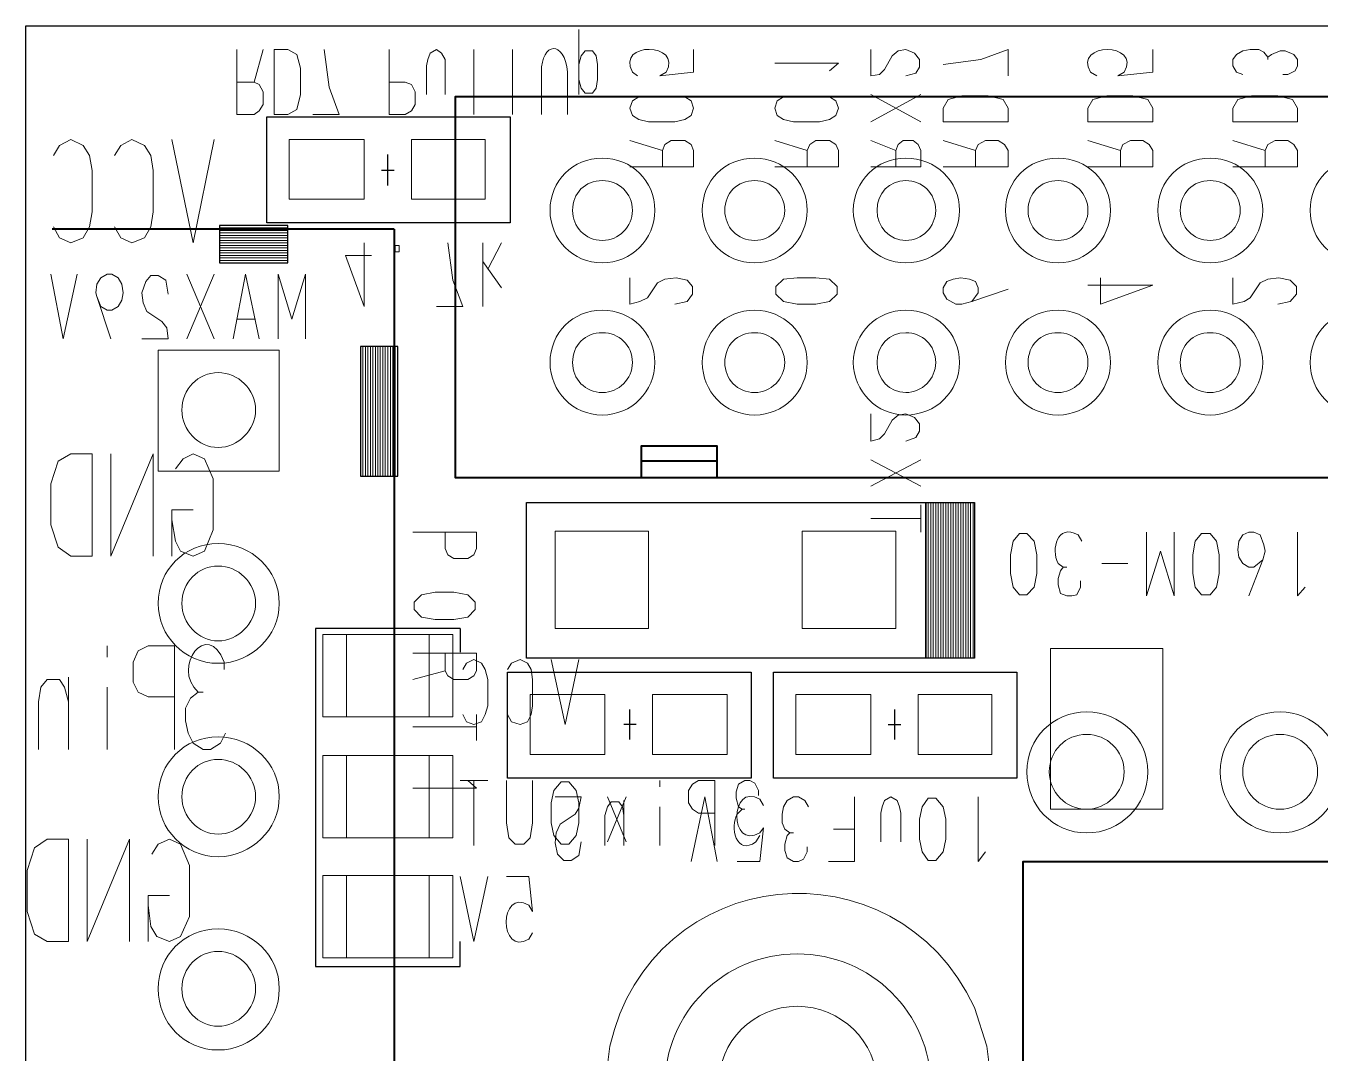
# Model space of a CAD drawing. Header units: inches. Extents: x 0 to 59.1, y 0 to 36.
# Drawn here: x 0 to 21.95, y 18.57 to 36 of the extents above; entities that cross this region are included whole.
import ezdxf

# ---------------------------------------------------------------- set-up
doc = ezdxf.new("R2010")
doc.units = ezdxf.units.IN
doc.header["$MEASUREMENT"] = 0
doc.layers.add('_U+30EC_U+30A4_U+30E4_U+30FC 1', color=7, linetype='Continuous')

msp = doc.modelspace()

# ---------------------------------------------------------------- linework, layer by layer
at = {"layer": '_U+30EC_U+30A4_U+30E4_U+30FC 1', "color": 253, "lineweight": 25, "true_color": 0xa0a0a0}
msp.add_lwpolyline([(0, 0), (0, 36.004), (58.928, 36.004), (58.928, 0), (0, 0)], dxfattribs=at)
at = {"layer": '_U+30EC_U+30A4_U+30E4_U+30FC 1', "color": 6, "lineweight": 20, "true_color": 0xff00ff}
for points in [[(9.377, 34.84), (9.377, 35.941)], [(3.577, 35.602), (3.577, 34.502), (3.873, 34.502), (3.958, 34.565), (4.022, 34.671), (4.022, 34.883), (3.958, 35.01), (3.873, 35.052), (3.577, 35.052)], [(3.873, 35.052), (4.022, 35.602)], [(4.212, 35.602), (4.212, 34.502), (4.445, 34.502), (4.593, 34.586), (4.657, 34.84), (4.657, 35.285), (4.593, 35.518), (4.445, 35.602), (4.212, 35.602)], [(4.868, 34.502), (5.313, 34.502), (5.143, 34.967), (5.059, 35.602)], [(6.159, 35.602), (6.159, 34.502), (6.435, 34.502), (6.54, 34.565), (6.604, 34.671), (6.604, 34.883), (6.54, 35.01), (6.435, 35.052), (6.159, 35.052)], [(6.794, 34.84), (6.794, 35.327), (6.816, 35.433), (6.858, 35.539), (6.964, 35.602), (7.048, 35.539), (7.112, 35.433), (7.112, 34.84)], [(7.599, 34.502), (7.599, 35.602)], [(8.255, 34.502), (8.255, 35.602)], [(9.377, 35.094), (9.419, 34.946), (9.483, 34.862), (9.61, 34.862), (9.673, 34.946), (9.694, 35.094), (9.694, 35.348), (9.673, 35.497), (9.61, 35.581), (9.483, 35.581), (9.419, 35.497), (9.377, 35.348)], [(14.922, 35.158), (15.092, 35.2), (15.155, 35.306), (15.155, 35.433), (15.071, 35.539), (14.922, 35.602), (14.796, 35.581), (14.69, 35.497), (14.563, 35.264), (14.478, 35.179), (14.33, 35.158), (14.33, 35.602)], [(16.658, 35.158), (16.658, 35.602), (16.193, 35.433), (15.557, 35.348)], [(21.061, 35.475), (20.997, 35.56), (20.913, 35.602), (20.765, 35.602), (20.637, 35.581), (20.532, 35.518), (20.468, 35.433), (20.468, 35.327), (20.532, 35.221), (20.637, 35.179)], [(21.315, 35.179), (21.4, 35.179), (21.527, 35.243), (21.569, 35.327), (21.569, 35.433), (21.505, 35.518), (21.357, 35.581), (21.272, 35.581), (21.124, 35.518), (21.061, 35.475), (21.061, 35.433)], [(13.631, 35.243), (13.78, 35.37), (12.7, 35.37)], [(10.393, 34.798), (10.287, 34.735), (10.245, 34.608), (10.287, 34.481), (10.393, 34.417), (10.562, 34.375), (11.007, 34.375), (11.176, 34.417), (11.282, 34.481), (11.324, 34.608), (11.282, 34.735), (11.176, 34.798)], [(12.848, 34.798), (12.742, 34.735), (12.7, 34.608), (12.742, 34.481), (12.848, 34.417), (13.018, 34.375), (13.462, 34.375), (13.631, 34.417), (13.737, 34.481), (13.78, 34.608), (13.737, 34.735), (13.631, 34.798)], [(14.33, 34.375), (15.177, 34.84)], [(15.177, 34.375), (14.33, 34.84)], [(15.557, 34.375), (16.658, 34.375), (16.658, 34.608), (16.574, 34.756), (16.32, 34.819), (15.875, 34.819), (15.642, 34.756), (15.557, 34.608), (15.557, 34.375)], [(18.013, 34.375), (19.114, 34.375), (19.114, 34.608), (19.029, 34.756), (18.775, 34.819), (18.33, 34.819), (18.098, 34.756), (18.013, 34.608), (18.013, 34.375)], [(20.468, 34.375), (21.569, 34.375), (21.569, 34.608), (21.484, 34.756), (21.23, 34.819), (20.786, 34.819), (20.553, 34.756), (20.468, 34.608), (20.468, 34.375)], [(0.466, 32.597), (0.572, 32.406), (0.762, 32.321), (0.974, 32.406), (1.08, 32.597), (1.122, 32.851), (1.122, 33.549), (1.08, 33.803), (0.974, 33.973), (0.762, 34.078), (0.572, 33.973), (0.466, 33.803)], [(1.503, 32.597), (1.609, 32.406), (1.799, 32.321), (2.011, 32.406), (2.117, 32.597), (2.159, 32.851), (2.159, 33.549), (2.117, 33.803), (2.011, 33.973), (1.799, 34.078), (1.609, 33.973), (1.503, 33.803)], [(3.196, 34.078), (2.836, 32.321), (2.477, 34.078)], [(10.245, 33.613), (11.324, 33.613), (11.324, 33.888), (11.282, 33.994), (11.176, 34.057), (10.943, 34.057), (10.837, 33.994), (10.795, 33.888), (10.795, 33.613)], [(10.795, 33.888), (10.245, 34.057)], [(12.7, 33.613), (13.78, 33.613), (13.78, 33.888), (13.737, 33.994), (13.631, 34.057), (13.399, 34.057), (13.293, 33.994), (13.25, 33.888), (13.25, 33.613)], [(13.25, 33.888), (12.7, 34.057)], [(14.33, 33.613), (15.177, 33.613), (15.177, 33.888), (15.134, 33.994), (15.05, 34.057), (14.88, 34.057), (14.796, 33.994), (14.753, 33.888), (14.753, 33.613)], [(14.753, 33.888), (14.33, 34.057)], [(16.108, 33.888), (15.557, 34.057)], [(15.557, 33.613), (16.658, 33.613), (16.658, 33.888), (16.595, 33.994), (16.489, 34.057), (16.277, 34.057), (16.15, 33.994), (16.108, 33.888), (16.108, 33.613)], [(18.013, 33.613), (19.114, 33.613), (19.114, 33.888), (19.05, 33.994), (18.944, 34.057), (18.732, 34.057), (18.605, 33.994), (18.563, 33.888), (18.563, 33.613)], [(18.563, 33.888), (18.013, 34.057)], [(20.468, 33.613), (21.569, 33.613), (21.569, 33.888), (21.505, 33.994), (21.4, 34.057), (21.188, 34.057), (21.061, 33.994), (21.019, 33.888), (21.019, 33.613)], [(21.019, 33.888), (20.468, 34.057)], [(5.736, 32.321), (5.736, 31.242), (5.419, 32.11), (5.863, 32.11)], [(6.265, 32.279), (6.265, 32.173), (6.329, 32.173), (6.329, 32.279), (6.265, 32.279)], [(6.964, 31.242), (7.408, 31.242), (7.239, 31.687), (7.154, 32.321)], [(7.747, 31.242), (7.747, 32.321)], [(7.832, 31.877), (8.065, 32.321)], [(8.065, 31.56), (7.747, 32.004)], [(0.868, 31.792), (0.635, 30.692), (0.423, 31.792)], [(1.439, 30.692), (1.206, 31.411), (1.185, 31.475), (1.206, 31.623), (1.27, 31.729), (1.376, 31.792), (1.46, 31.792), (1.566, 31.729), (1.63, 31.623), (1.651, 31.475), (1.63, 31.348), (1.566, 31.242), (1.46, 31.179), (1.376, 31.179), (1.27, 31.242), (1.206, 31.411)], [(2.413, 31.454), (2.371, 31.687), (2.244, 31.771), (2.117, 31.771), (2.032, 31.665), (1.968, 31.475), (1.99, 31.306), (2.053, 31.157), (2.307, 30.988), (2.392, 30.882), (2.413, 30.692), (1.968, 30.692)], [(3.196, 30.692), (2.73, 31.792)], [(3.196, 31.792), (2.73, 30.692)], [(3.958, 30.692), (3.725, 31.792), (3.514, 30.692)], [(4.741, 30.692), (4.741, 31.792), (4.508, 31.03), (4.276, 31.792), (4.276, 30.692)], [(11.007, 31.284), (11.218, 31.327), (11.303, 31.454), (11.303, 31.581), (11.218, 31.687), (11.028, 31.729), (10.837, 31.708), (10.71, 31.644), (10.541, 31.39), (10.414, 31.327), (10.245, 31.284), (10.245, 31.729)], [(13.399, 31.729), (13.631, 31.708), (13.758, 31.581), (13.758, 31.454), (13.631, 31.327), (13.399, 31.284), (13.081, 31.284), (12.848, 31.327), (12.721, 31.454), (12.721, 31.581), (12.848, 31.708), (13.081, 31.729), (13.399, 31.729)], [(16.044, 31.327), (16.15, 31.475), (16.15, 31.56), (16.108, 31.665), (16.002, 31.708), (15.854, 31.729), (15.727, 31.708), (15.621, 31.665), (15.557, 31.56), (15.557, 31.475), (15.621, 31.369), (15.769, 31.284), (15.875, 31.284), (16.044, 31.327), (16.658, 31.538)], [(18.013, 31.602), (19.114, 31.602), (18.225, 31.284), (18.225, 31.729)], [(21.23, 31.284), (21.442, 31.327), (21.548, 31.454), (21.548, 31.581), (21.442, 31.687), (21.251, 31.729), (21.061, 31.708), (20.934, 31.644), (20.765, 31.39), (20.659, 31.327), (20.468, 31.284), (20.468, 31.729)], [(3.895, 31.03), (3.577, 31.03)], [(14.922, 28.956), (15.092, 29.02), (15.155, 29.125), (15.155, 29.252), (15.071, 29.358), (14.922, 29.422), (14.796, 29.401), (14.69, 29.316), (14.563, 29.083), (14.478, 28.998), (14.33, 28.956), (14.33, 29.422)], [(1.122, 27.009), (1.122, 28.744), (0.762, 28.744), (0.55, 28.617), (0.423, 28.236), (0.423, 27.538), (0.55, 27.157), (0.762, 27.009), (1.122, 27.009)], [(2.159, 27.009), (2.159, 28.744), (1.439, 27.009), (1.439, 28.744)], [(2.54, 28.49), (2.667, 28.66), (2.836, 28.744), (3.027, 28.66), (3.175, 28.321), (3.175, 27.453), (3.027, 27.093), (2.836, 27.009), (2.625, 27.093), (2.54, 27.263), (2.477, 27.623)], [(14.33, 28.194), (15.177, 28.639)], [(15.177, 28.194), (14.33, 28.639)], [(15.177, 27.411), (15.177, 27.877)], [(2.836, 27.792), (2.477, 27.792), (2.477, 27.009)], [(15.177, 27.644), (14.33, 27.644)], [(1.376, 25.485), (1.376, 25.294)], [(2.519, 23.728), (2.519, 25.485), (2.074, 25.485), (1.905, 25.4), (1.82, 25.209), (1.82, 24.871), (1.905, 24.701), (2.074, 24.617), (2.519, 24.617)], [(7.408, 24.32), (7.472, 24.193), (7.599, 24.151), (7.726, 24.193), (7.789, 24.32), (7.832, 24.469), (7.832, 24.913), (7.789, 25.082), (7.726, 25.188), (7.599, 25.252), (7.472, 25.188), (7.408, 25.082)], [(8.17, 24.32), (8.234, 24.193), (8.382, 24.151), (8.509, 24.193), (8.572, 24.32), (8.594, 24.469), (8.594, 24.913), (8.572, 25.082), (8.509, 25.188), (8.382, 25.252), (8.234, 25.188), (8.17, 25.082)], [(9.377, 25.252), (9.144, 24.151), (8.911, 25.252)], [(0.72, 24.532), (0.656, 24.786), (0.571, 24.913), (0.36, 24.913), (0.254, 24.786), (0.212, 24.532), (0.212, 23.728)], [(0.72, 24.955), (0.72, 23.728)], [(1.376, 24.786), (1.376, 23.728)], [(2.921, 24.701), (2.794, 24.596), (2.709, 24.426), (2.709, 24.215), (2.752, 24.003), (2.836, 23.834), (3.006, 23.728), (3.133, 23.728), (3.302, 23.834), (3.387, 24.003)], [(7.832, 23.199), (7.366, 23.199)], [(7.599, 23.199), (7.599, 22.098)], [(8.594, 23.199), (8.594, 22.479), (8.551, 22.225), (8.445, 22.119), (8.297, 22.119), (8.191, 22.225), (8.149, 22.479), (8.149, 23.199)], [(8.911, 22.818), (8.953, 23.029), (9.08, 23.177), (9.207, 23.177), (9.334, 23.029), (9.377, 22.818), (9.377, 22.479), (9.334, 22.267), (9.207, 22.119), (9.08, 22.119), (8.953, 22.267), (8.911, 22.479), (8.911, 22.818)], [(10.753, 23.199), (10.753, 23.093)], [(11.684, 22.098), (11.684, 23.199), (11.409, 23.199), (11.303, 23.135), (11.239, 23.029), (11.239, 22.818), (11.303, 22.712), (11.409, 22.648), (11.684, 22.648)], [(12.425, 22.945), (12.425, 23.029), (12.361, 23.156), (12.277, 23.199), (12.192, 23.199), (12.086, 23.135), (12.044, 23.008), (12.044, 22.902), (12.086, 22.754), (12.15, 22.712), (12.192, 22.712)], [(10.139, 22.606), (10.118, 22.754), (10.054, 22.839), (9.927, 22.839), (9.864, 22.754), (9.821, 22.606), (9.821, 22.098)], [(10.139, 22.86), (10.139, 22.098)], [(10.753, 22.754), (10.753, 22.098)], [(0.72, 20.468), (0.72, 22.204), (0.36, 22.204), (0.148, 22.056), (0.021, 21.675), (0.021, 20.976), (0.148, 20.595), (0.36, 20.468), (0.72, 20.468)], [(1.757, 20.468), (1.757, 22.204), (1.037, 20.468), (1.037, 22.204)], [(2.138, 21.95), (2.244, 22.119), (2.434, 22.204), (2.625, 22.119), (2.773, 21.759), (2.773, 20.891), (2.625, 20.553), (2.434, 20.468), (2.222, 20.553), (2.117, 20.722), (2.074, 21.082)], [(7.832, 21.569), (7.599, 20.468), (7.366, 21.569)], [(2.434, 21.251), (2.074, 21.251), (2.074, 20.468)]]:
    msp.add_lwpolyline(points, dxfattribs=at)
at = {"layer": '_U+30EC_U+30A4_U+30E4_U+30FC 1', "color": 4, "lineweight": 40, "true_color": 0x00ffff}
for points in [[(18.817, 34.798), (7.281, 34.798), (7.281, 28.342), (30.353, 28.342), (30.353, 34.798), (18.817, 34.798)], [(6.244, 32.554), (0.445, 32.554)], [(6.244, 32.554), (6.244, 10.266), (0.445, 10.266)], [(11.726, 28.342), (11.726, 28.871), (10.435, 28.871), (10.435, 28.342)], [(11.726, 28.617), (10.435, 28.617)], [(25.675, 21.823), (25.675, 11.134), (16.912, 11.134), (16.912, 21.823), (25.675, 21.823)]]:
    msp.add_lwpolyline(points, dxfattribs=at)
at = {"layer": '_U+30EC_U+30A4_U+30E4_U+30FC 1', "color": 6, "lineweight": 25, "true_color": 0xff00ff}
for points in [[(8.213, 34.459), (8.213, 32.66), (4.085, 32.66), (4.085, 34.459), (8.213, 34.459)], [(6.138, 33.295), (6.138, 33.824)], [(6.244, 33.549), (6.032, 33.549)], [(7.366, 25.781), (4.911, 25.781), (4.911, 20.045), (7.366, 20.045), (7.366, 20.468)], [(7.366, 25.781), (7.366, 25.379)]]:
    msp.add_lwpolyline(points, dxfattribs=at)
at = {"layer": '_U+30EC_U+30A4_U+30E4_U+30FC 1', "lineweight": 0}
for points in [[(5.736, 33.062), (5.736, 34.078), (4.466, 34.078), (4.466, 33.062), (5.736, 33.062)], [(5.736, 34.078), (5.736, 34.078)], [(7.789, 33.062), (7.789, 34.078), (6.541, 34.078), (6.541, 33.062), (7.789, 33.062)], [(7.789, 34.078), (7.789, 34.078)], [(4.297, 28.448), (4.297, 30.501), (2.244, 30.501), (2.244, 28.448), (4.297, 28.448)], [(4.297, 30.501), (4.297, 30.501)], [(10.562, 25.781), (10.562, 27.432), (8.975, 27.432), (8.975, 25.781), (10.562, 25.781)], [(10.562, 27.432), (10.562, 27.432)], [(14.753, 25.781), (14.753, 27.432), (13.166, 27.432), (13.166, 25.781), (14.753, 25.781)], [(14.753, 27.432), (14.753, 27.432)], [(7.239, 24.278), (7.239, 25.675), (5.038, 25.675), (5.038, 24.278), (7.239, 24.278)], [(6.837, 24.278), (6.837, 25.675), (5.44, 25.675), (5.44, 24.278), (6.837, 24.278)], [(6.837, 25.675), (6.837, 25.675)], [(7.239, 25.675), (7.239, 25.675)], [(19.283, 22.712), (19.283, 25.442), (17.378, 25.442), (17.378, 22.712), (19.283, 22.712)], [(19.283, 25.442), (19.283, 25.442)], [(9.821, 23.643), (9.821, 24.659), (8.551, 24.659), (8.551, 23.643), (9.821, 23.643)], [(9.821, 24.659), (9.821, 24.659)], [(11.896, 23.643), (11.896, 24.659), (10.626, 24.659), (10.626, 23.643), (11.896, 23.643)], [(11.896, 24.659), (11.896, 24.659)], [(14.33, 23.643), (14.33, 24.659), (13.06, 24.659), (13.06, 23.643), (14.33, 23.643)], [(14.33, 24.659), (14.33, 24.659)], [(16.383, 23.643), (16.383, 24.659), (15.134, 24.659), (15.134, 23.643), (16.383, 23.643)], [(16.383, 24.659), (16.383, 24.659)], [(7.239, 22.225), (7.239, 23.622), (5.038, 23.622), (5.038, 22.225), (7.239, 22.225)], [(6.837, 22.225), (6.837, 23.622), (5.44, 23.622), (5.44, 22.225), (6.837, 22.225)], [(6.837, 23.622), (6.837, 23.622)], [(7.239, 23.622), (7.239, 23.622)], [(7.239, 20.193), (7.239, 21.59), (5.038, 21.59), (5.038, 20.193), (7.239, 20.193)], [(6.837, 20.193), (6.837, 21.59), (5.44, 21.59), (5.44, 20.193), (6.837, 20.193)], [(6.837, 21.59), (6.837, 21.59)], [(7.239, 21.59), (7.239, 21.59)]]:
    msp.add_lwpolyline(points, dxfattribs=at)
at = {"layer": '_U+30EC_U+30A4_U+30E4_U+30FC 1', "color": 4, "lineweight": 30, "true_color": 0x00ffff}
for points in [[(4.445, 31.983), (4.445, 32.618), (3.281, 32.618), (3.281, 31.983), (4.445, 31.983)], [(6.308, 28.363), (6.308, 30.565), (5.673, 30.565), (5.673, 28.363), (6.308, 28.363)], [(8.488, 25.273), (8.488, 27.919), (15.261, 27.919), (15.261, 25.273), (8.488, 25.273)], [(15.261, 25.273), (15.261, 27.919), (16.087, 27.919), (16.087, 25.273), (15.261, 25.273)]]:
    msp.add_lwpolyline(points, dxfattribs=at)
at = {"layer": '_U+30EC_U+30A4_U+30E4_U+30FC 1', "color": 4, "lineweight": 5, "true_color": 0x00ffff}
for points in [[(3.281, 32.618), (4.445, 32.618)], [(3.281, 32.575), (4.445, 32.575)], [(3.281, 32.533), (4.445, 32.533)], [(3.281, 32.491), (4.445, 32.491)], [(3.281, 32.448), (4.445, 32.448)], [(3.281, 32.406), (4.445, 32.406)], [(3.281, 32.364), (4.445, 32.364)], [(3.281, 32.321), (4.445, 32.321)], [(3.281, 32.279), (4.445, 32.279)], [(3.281, 32.237), (4.445, 32.237)], [(3.281, 32.194), (4.445, 32.194)], [(3.281, 32.152), (4.445, 32.152)], [(3.281, 32.11), (4.445, 32.11)], [(3.281, 32.068), (4.445, 32.068)], [(3.281, 32.025), (4.445, 32.025)], [(3.281, 31.983), (3.281, 31.983)], [(5.673, 30.565), (5.673, 30.565)], [(5.715, 28.363), (5.715, 30.565)], [(5.757, 28.363), (5.757, 30.565)], [(5.8, 28.363), (5.8, 30.565)], [(5.842, 28.363), (5.842, 30.565)], [(5.884, 28.363), (5.884, 30.565)], [(5.927, 28.363), (5.927, 30.565)], [(5.969, 28.363), (5.969, 30.565)], [(6.011, 28.363), (6.011, 30.565)], [(6.054, 28.363), (6.054, 30.565)], [(6.096, 28.363), (6.096, 30.565)], [(6.138, 28.363), (6.138, 30.565)], [(6.181, 28.363), (6.181, 30.565)], [(6.223, 28.363), (6.223, 30.565)], [(6.265, 28.363), (6.265, 30.565)], [(6.308, 28.363), (6.308, 30.565)], [(15.261, 25.273), (15.261, 27.919)], [(15.304, 25.273), (15.304, 27.919)], [(15.346, 25.273), (15.346, 27.919)], [(15.388, 25.273), (15.388, 27.919)], [(15.43, 25.273), (15.43, 27.919)], [(15.473, 25.273), (15.473, 27.919)], [(15.515, 25.273), (15.515, 27.919)], [(15.557, 25.273), (15.557, 27.919)], [(15.6, 25.273), (15.6, 27.919)], [(15.642, 25.273), (15.642, 27.919)], [(15.685, 25.273), (15.685, 27.919)], [(15.727, 25.273), (15.727, 27.919)], [(15.769, 25.273), (15.769, 27.919)], [(15.812, 25.273), (15.812, 27.919)], [(15.854, 25.273), (15.854, 27.919)], [(15.896, 25.273), (15.896, 27.919)], [(15.939, 25.273), (15.939, 27.919)], [(15.981, 25.273), (15.981, 27.919)], [(16.023, 25.273), (16.023, 27.919)], [(16.066, 25.273), (16.066, 27.919)]]:
    msp.add_lwpolyline(points, dxfattribs=at)
at = {"layer": '_U+30EC_U+30A4_U+30E4_U+30FC 1', "color": 4, "lineweight": 20, "true_color": 0x00ffff}
for points in [[(6.562, 27.411), (7.641, 27.411), (7.641, 27.136), (7.599, 27.03), (7.493, 26.966), (7.26, 26.966), (7.154, 27.03), (7.112, 27.136), (7.112, 27.411)], [(16.701, 26.712), (16.743, 26.48), (16.849, 26.353), (16.976, 26.353), (17.103, 26.48), (17.145, 26.712), (17.145, 27.03), (17.103, 27.263), (16.976, 27.39), (16.849, 27.39), (16.743, 27.263), (16.701, 27.03), (16.701, 26.712)], [(19.473, 27.411), (19.473, 26.331), (19.241, 27.093), (19.008, 26.331), (19.008, 27.411)], [(19.791, 26.712), (19.833, 26.48), (19.939, 26.353), (20.087, 26.353), (20.193, 26.48), (20.235, 26.712), (20.235, 27.03), (20.193, 27.263), (20.087, 27.39), (19.939, 27.39), (19.833, 27.263), (19.791, 27.03), (19.791, 26.712)], [(20.976, 26.945), (20.828, 26.818), (20.743, 26.818), (20.637, 26.882), (20.574, 26.988), (20.553, 27.115), (20.574, 27.263), (20.637, 27.369), (20.743, 27.411), (20.828, 27.411), (20.934, 27.369), (20.997, 27.199), (21.019, 27.093), (20.976, 26.945), (20.743, 26.331)], [(21.696, 26.48), (21.569, 26.331), (21.569, 27.411)], [(17.886, 26.585), (17.886, 26.48), (17.822, 26.353), (17.738, 26.331), (17.653, 26.331), (17.547, 26.374), (17.505, 26.522), (17.505, 26.628), (17.547, 26.755), (17.59, 26.818), (17.653, 26.818)], [(18.69, 26.882), (18.246, 26.882)], [(7.26, 25.929), (7.493, 25.972), (7.62, 26.099), (7.62, 26.226), (7.493, 26.353), (7.26, 26.395), (6.943, 26.395), (6.71, 26.353), (6.583, 26.226), (6.583, 26.099), (6.71, 25.972), (6.943, 25.929), (7.26, 25.929)], [(6.562, 25.358), (7.641, 25.358), (7.641, 25.061), (7.599, 24.977), (7.493, 24.913), (7.26, 24.913), (7.154, 24.977), (7.112, 25.061), (7.112, 25.358)], [(7.112, 25.061), (6.562, 24.913)], [(7.641, 24.321), (7.641, 23.876)], [(7.641, 24.109), (6.562, 24.109)], [(7.493, 23.199), (7.641, 23.072), (6.562, 23.072)], [(9.419, 22.161), (9.377, 21.929), (9.25, 21.844), (9.123, 21.844), (9.017, 21.95), (8.975, 22.14), (8.996, 22.31), (9.059, 22.458), (9.313, 22.627), (9.377, 22.733), (9.419, 22.923), (8.975, 22.923)], [(10.181, 22.923), (9.864, 22.161)], [(10.181, 22.161), (9.864, 22.923)], [(11.726, 21.823), (11.515, 22.923), (11.282, 21.823)], [(12.954, 22.31), (12.869, 22.373), (12.827, 22.479), (12.827, 22.627), (12.848, 22.754), (12.912, 22.86), (13.018, 22.923), (13.102, 22.923), (13.208, 22.86), (13.272, 22.754)], [(13.61, 21.823), (14.055, 21.823), (14.055, 22.923)], [(14.838, 22.161), (14.838, 22.648), (14.817, 22.754), (14.774, 22.86), (14.669, 22.923), (14.563, 22.86), (14.52, 22.754), (14.499, 22.648), (14.499, 22.161)], [(15.155, 22.204), (15.198, 21.992), (15.304, 21.844), (15.431, 21.844), (15.558, 21.992), (15.6, 22.204), (15.6, 22.542), (15.558, 22.754), (15.431, 22.902), (15.304, 22.902), (15.198, 22.754), (15.155, 22.542), (15.155, 22.204)], [(16.277, 21.992), (16.15, 21.823), (16.15, 22.923)], [(13.25, 22.077), (13.25, 21.992), (13.187, 21.865), (13.102, 21.823), (13.018, 21.823), (12.912, 21.886), (12.869, 22.013), (12.869, 22.119), (12.912, 22.267), (12.954, 22.31), (13.018, 22.31)], [(14.055, 22.373), (13.695, 22.373)]]:
    msp.add_lwpolyline(points, dxfattribs=at)
at = {"layer": '_U+30EC_U+30A4_U+30E4_U+30FC 1', "color": 4, "lineweight": 25, "true_color": 0x00ffff}
for points in [[(12.298, 25.04), (12.298, 23.241), (8.17, 23.241), (8.17, 25.04), (12.298, 25.04)], [(12.679, 23.241), (12.679, 25.04), (16.806, 25.04), (16.806, 23.241), (12.679, 23.241)], [(10.245, 23.897), (10.245, 24.405)], [(14.732, 24.405), (14.732, 23.897)], [(10.35, 24.151), (10.139, 24.151)], [(14.626, 24.151), (14.838, 24.151)]]:
    msp.add_lwpolyline(points, dxfattribs=at)
at = {"layer": '_U+30EC_U+30A4_U+30E4_U+30FC 1', "color": 6, "lineweight": 20, "true_color": 0xff00ff}
for points, knots in [([(8.742, 34.502), (8.742, 34.502), (8.742, 35.221), (8.742, 35.221), (8.742, 35.736), (9.138, 35.766), (9.186, 35.221), (9.186, 35.221), (9.186, 34.502), (9.186, 34.502)], [0, 0, 0, 0, 1, 1, 1, 2, 2, 2, 3, 3, 3, 3]), ([(10.372, 35.158), (10.372, 35.158), (10.287, 35.221), (10.287, 35.221), (9.998, 35.745), (11.149, 35.723), (10.859, 35.221), (10.859, 35.221), (10.753, 35.158), (10.753, 35.158), (10.753, 35.158), (11.324, 35.221), (11.324, 35.221), (11.324, 35.221), (11.324, 35.602), (11.324, 35.602)], [0, 0, 0, 0, 1, 1, 1, 2, 2, 2, 3, 3, 3, 4, 4, 4, 5, 5, 5, 5]), ([(18.161, 35.158), (18.161, 35.158), (18.055, 35.221), (18.055, 35.221), (17.76, 35.729), (18.922, 35.729), (18.627, 35.221), (18.627, 35.221), (18.521, 35.158), (18.521, 35.158), (18.521, 35.158), (19.114, 35.221), (19.114, 35.221), (19.114, 35.221), (19.114, 35.602), (19.114, 35.602)], [0, 0, 0, 0, 1, 1, 1, 2, 2, 2, 3, 3, 3, 4, 4, 4, 5, 5, 5, 5]), ([(3.365, 25.082), (3.365, 25.082), (3.365, 25.209), (3.365, 25.209), (3.085, 25.953), (2.457, 25.123), (2.921, 24.701), (2.921, 24.701), (3.006, 24.701), (3.006, 24.701)], [0, 0, 0, 0, 1, 1, 1, 2, 2, 2, 3, 3, 3, 3]), ([(12.15, 22.712), (12.15, 22.712), (12.065, 22.627), (12.065, 22.627), (11.933, 22.422), (12.048, 21.907), (12.382, 22.161), (12.382, 22.161), (12.446, 22.267), (12.446, 22.267)], [0, 0, 0, 0, 1, 1, 1, 2, 2, 2, 3, 3, 3, 3]), ([(8.594, 20.616), (8.594, 20.616), (8.53, 20.51), (8.53, 20.51), (8.017, 20.201), (8.017, 21.392), (8.53, 21.082), (8.53, 21.082), (8.594, 20.976), (8.594, 20.976), (8.594, 20.976), (8.53, 21.569), (8.53, 21.569), (8.53, 21.569), (8.149, 21.569), (8.149, 21.569)], [0, 0, 0, 0, 1, 1, 1, 2, 2, 2, 3, 3, 3, 4, 4, 4, 5, 5, 5, 5])]:
    msp.add_open_spline(points, degree=3, knots=knots, dxfattribs=at)
at = {"layer": '_U+30EC_U+30A4_U+30E4_U+30FC 1', "lineweight": 0}
for points in [[(10.668, 32.872), (10.668, 33.38), (10.266, 33.761), (9.779, 33.761), (9.271, 33.761), (8.89, 33.38), (8.89, 32.872), (8.89, 32.385), (9.271, 31.983), (9.779, 31.983), (10.266, 31.983), (10.668, 32.385), (10.668, 32.872)], [(13.25, 32.872), (13.25, 33.38), (12.848, 33.761), (12.361, 33.761), (11.853, 33.761), (11.472, 33.38), (11.472, 32.872), (11.472, 32.385), (11.853, 31.983), (12.361, 31.983), (12.848, 31.983), (13.25, 32.385), (13.25, 32.872)], [(15.833, 32.872), (15.833, 33.38), (15.43, 33.761), (14.922, 33.761), (14.436, 33.761), (14.033, 33.38), (14.033, 32.872), (14.033, 32.385), (14.436, 31.983), (14.922, 31.983), (15.43, 31.983), (15.833, 32.385), (15.833, 32.872)], [(18.394, 32.872), (18.394, 33.38), (17.992, 33.761), (17.505, 33.761), (16.997, 33.761), (16.616, 33.38), (16.616, 32.872), (16.616, 32.385), (16.997, 31.983), (17.505, 31.983), (17.992, 31.983), (18.394, 32.385), (18.394, 32.872)], [(20.976, 32.872), (20.976, 33.38), (20.574, 33.761), (20.087, 33.761), (19.579, 33.761), (19.198, 33.38), (19.198, 32.872), (19.198, 32.385), (19.579, 31.983), (20.087, 31.983), (20.574, 31.983), (20.976, 32.385), (20.976, 32.872)], [(23.558, 32.872), (23.558, 33.38), (23.156, 33.761), (22.669, 33.761), (22.161, 33.761), (21.78, 33.38), (21.78, 32.872), (21.78, 32.385), (22.161, 31.983), (22.669, 31.983), (23.156, 31.983), (23.558, 32.385), (23.558, 32.872)], [(10.287, 32.872), (10.287, 33.168), (10.054, 33.38), (9.779, 33.38), (9.483, 33.38), (9.271, 33.168), (9.271, 32.872), (9.271, 32.597), (9.483, 32.364), (9.779, 32.364), (10.054, 32.364), (10.287, 32.597), (10.287, 32.872)], [(12.869, 32.872), (12.869, 33.168), (12.636, 33.38), (12.361, 33.38), (12.065, 33.38), (11.853, 33.168), (11.853, 32.872), (11.853, 32.597), (12.065, 32.364), (12.361, 32.364), (12.636, 32.364), (12.869, 32.597), (12.869, 32.872)], [(15.43, 32.872), (15.43, 33.168), (15.198, 33.38), (14.922, 33.38), (14.647, 33.38), (14.436, 33.168), (14.436, 32.872), (14.436, 32.597), (14.647, 32.364), (14.922, 32.364), (15.198, 32.364), (15.43, 32.597), (15.43, 32.872)], [(18.013, 32.872), (18.013, 33.168), (17.78, 33.38), (17.505, 33.38), (17.208, 33.38), (16.997, 33.168), (16.997, 32.872), (16.997, 32.597), (17.208, 32.364), (17.505, 32.364), (17.78, 32.364), (18.013, 32.597), (18.013, 32.872)], [(20.595, 32.872), (20.595, 33.168), (20.362, 33.38), (20.087, 33.38), (19.791, 33.38), (19.579, 33.168), (19.579, 32.872), (19.579, 32.597), (19.791, 32.364), (20.087, 32.364), (20.362, 32.364), (20.595, 32.597), (20.595, 32.872)], [(10.668, 30.29), (10.668, 30.798), (10.266, 31.179), (9.779, 31.179), (9.271, 31.179), (8.89, 30.798), (8.89, 30.29), (8.89, 29.803), (9.271, 29.401), (9.779, 29.401), (10.266, 29.401), (10.668, 29.803), (10.668, 30.29)], [(13.25, 30.29), (13.25, 30.798), (12.848, 31.179), (12.361, 31.179), (11.853, 31.179), (11.472, 30.798), (11.472, 30.29), (11.472, 29.803), (11.853, 29.401), (12.361, 29.401), (12.848, 29.401), (13.25, 29.803), (13.25, 30.29)], [(15.833, 30.29), (15.833, 30.798), (15.43, 31.179), (14.922, 31.179), (14.436, 31.179), (14.033, 30.798), (14.033, 30.29), (14.033, 29.803), (14.436, 29.401), (14.922, 29.401), (15.43, 29.401), (15.833, 29.803), (15.833, 30.29)], [(18.394, 30.29), (18.394, 30.798), (17.992, 31.179), (17.505, 31.179), (16.997, 31.179), (16.616, 30.798), (16.616, 30.29), (16.616, 29.803), (16.997, 29.401), (17.505, 29.401), (17.992, 29.401), (18.394, 29.803), (18.394, 30.29)], [(20.976, 30.29), (20.976, 30.798), (20.574, 31.179), (20.087, 31.179), (19.579, 31.179), (19.198, 30.798), (19.198, 30.29), (19.198, 29.803), (19.579, 29.401), (20.087, 29.401), (20.574, 29.401), (20.976, 29.803), (20.976, 30.29)], [(23.558, 30.29), (23.558, 30.798), (23.156, 31.179), (22.669, 31.179), (22.161, 31.179), (21.78, 30.798), (21.78, 30.29), (21.78, 29.803), (22.161, 29.401), (22.669, 29.401), (23.156, 29.401), (23.558, 29.803), (23.558, 30.29)], [(10.287, 30.29), (10.287, 30.586), (10.054, 30.798), (9.779, 30.798), (9.483, 30.798), (9.271, 30.586), (9.271, 30.29), (9.271, 30.014), (9.483, 29.782), (9.779, 29.782), (10.054, 29.782), (10.287, 30.014), (10.287, 30.29)], [(12.869, 30.29), (12.869, 30.586), (12.636, 30.798), (12.361, 30.798), (12.065, 30.798), (11.853, 30.586), (11.853, 30.29), (11.853, 30.014), (12.065, 29.782), (12.361, 29.782), (12.636, 29.782), (12.869, 30.014), (12.869, 30.29)], [(15.43, 30.29), (15.43, 30.586), (15.198, 30.798), (14.922, 30.798), (14.647, 30.798), (14.436, 30.586), (14.436, 30.29), (14.436, 30.014), (14.647, 29.782), (14.922, 29.782), (15.198, 29.782), (15.43, 30.014), (15.43, 30.29)], [(18.013, 30.29), (18.013, 30.586), (17.78, 30.798), (17.505, 30.798), (17.208, 30.798), (16.997, 30.586), (16.997, 30.29), (16.997, 30.014), (17.208, 29.782), (17.505, 29.782), (17.78, 29.782), (18.013, 30.014), (18.013, 30.29)], [(20.595, 30.29), (20.595, 30.586), (20.362, 30.798), (20.087, 30.798), (19.791, 30.798), (19.579, 30.586), (19.579, 30.29), (19.579, 30.014), (19.791, 29.782), (20.087, 29.782), (20.362, 29.782), (20.595, 30.014), (20.595, 30.29)], [(3.895, 29.485), (3.895, 29.845), (3.598, 30.12), (3.26, 30.12), (2.921, 30.12), (2.646, 29.845), (2.646, 29.485), (2.646, 29.147), (2.921, 28.85), (3.26, 28.85), (3.598, 28.85), (3.895, 29.147), (3.895, 29.485)], [(4.297, 26.204), (4.297, 26.776), (3.831, 27.22), (3.26, 27.22), (2.688, 27.22), (2.244, 26.776), (2.244, 26.204), (2.244, 25.654), (2.688, 25.188), (3.26, 25.188), (3.831, 25.188), (4.297, 25.654), (4.297, 26.204)], [(3.895, 26.204), (3.895, 26.564), (3.598, 26.839), (3.26, 26.839), (2.921, 26.839), (2.646, 26.564), (2.646, 26.204), (2.646, 25.866), (2.921, 25.569), (3.26, 25.569), (3.598, 25.569), (3.895, 25.866), (3.895, 26.204)], [(19.029, 23.347), (19.029, 23.918), (18.563, 24.363), (17.992, 24.363), (17.42, 24.363), (16.976, 23.918), (16.976, 23.347), (16.976, 22.775), (17.42, 22.31), (17.992, 22.31), (18.563, 22.31), (19.029, 22.775), (19.029, 23.347)], [(22.289, 23.347), (22.289, 23.918), (21.823, 24.363), (21.272, 24.363), (20.701, 24.363), (20.256, 23.918), (20.256, 23.347), (20.256, 22.775), (20.701, 22.31), (21.272, 22.31), (21.823, 22.31), (22.289, 22.775), (22.289, 23.347)], [(4.297, 22.923), (4.297, 23.495), (3.831, 23.94), (3.26, 23.94), (2.688, 23.94), (2.244, 23.495), (2.244, 22.923), (2.244, 22.373), (2.688, 21.907), (3.26, 21.907), (3.831, 21.907), (4.297, 22.373), (4.297, 22.923)], [(18.627, 23.347), (18.627, 23.707), (18.33, 23.982), (17.992, 23.982), (17.632, 23.982), (17.357, 23.707), (17.357, 23.347), (17.357, 23.008), (17.632, 22.712), (17.992, 22.712), (18.33, 22.712), (18.627, 23.008), (18.627, 23.347)], [(21.907, 23.347), (21.907, 23.707), (21.611, 23.982), (21.272, 23.982), (20.913, 23.982), (20.637, 23.707), (20.637, 23.347), (20.637, 23.008), (20.913, 22.712), (21.272, 22.712), (21.611, 22.712), (21.907, 23.008), (21.907, 23.347)], [(3.895, 22.923), (3.895, 23.283), (3.598, 23.558), (3.26, 23.558), (2.921, 23.558), (2.646, 23.283), (2.646, 22.923), (2.646, 22.585), (2.921, 22.289), (3.26, 22.289), (3.598, 22.289), (3.895, 22.585), (3.895, 22.923)], [(4.297, 19.664), (4.297, 20.235), (3.831, 20.68), (3.26, 20.68), (2.688, 20.68), (2.244, 20.235), (2.244, 19.664), (2.244, 19.092), (2.688, 18.627), (3.26, 18.627), (3.831, 18.627), (4.297, 19.092), (4.297, 19.664)], [(3.895, 19.664), (3.895, 20.024), (3.598, 20.299), (3.26, 20.299), (2.921, 20.299), (2.646, 20.024), (2.646, 19.664), (2.646, 19.325), (2.921, 19.029), (3.26, 19.029), (3.598, 19.029), (3.895, 19.325), (3.895, 19.664)], [(15.346, 18.013), (15.346, 19.262), (14.33, 20.256), (13.081, 20.256), (11.832, 20.256), (10.837, 19.262), (10.837, 18.013), (10.837, 16.785), (11.832, 15.769), (13.081, 15.769), (14.33, 15.769), (15.346, 16.785), (15.346, 18.013)], [(14.436, 18.034), (14.436, 18.775), (13.822, 19.368), (13.081, 19.368), (12.34, 19.368), (11.747, 18.775), (11.747, 18.034), (11.747, 17.293), (12.34, 16.679), (13.081, 16.679), (13.822, 16.679), (14.436, 17.293), (14.436, 18.034)], [(14.436, 18.034), (14.436, 18.775), (13.822, 19.368), (13.081, 19.368), (12.34, 19.368), (11.747, 18.775), (11.747, 18.034), (11.747, 17.293), (12.34, 16.679), (13.081, 16.679), (13.822, 16.679), (14.436, 17.293), (14.436, 18.034)]]:
    msp.add_open_spline(points, degree=3, knots=[0, 0, 0, 0, 1, 1, 1, 2, 2, 2, 3, 3, 3, 4, 4, 4, 4], dxfattribs=at)
at = {"layer": '_U+30EC_U+30A4_U+30E4_U+30FC 1', "color": 4, "lineweight": 20, "true_color": 0x00ffff}
for points, knots in [([(17.59, 26.818), (17.59, 26.818), (17.505, 26.882), (17.505, 26.882), (17.383, 27.128), (17.489, 27.562), (17.844, 27.369), (17.844, 27.369), (17.907, 27.263), (17.907, 27.263)], [0, 0, 0, 0, 1, 1, 1, 2, 2, 2, 3, 3, 3, 3]), ([(12.51, 22.775), (12.51, 22.775), (12.446, 22.881), (12.446, 22.881), (11.935, 23.183), (11.924, 22.006), (12.446, 22.31), (12.446, 22.31), (12.51, 22.394), (12.51, 22.394), (12.51, 22.394), (12.446, 21.823), (12.446, 21.823), (12.446, 21.823), (12.065, 21.823), (12.065, 21.823)], [0, 0, 0, 0, 1, 1, 1, 2, 2, 2, 3, 3, 3, 4, 4, 4, 5, 5, 5, 5]), ([(16.383, 18.013), (16.383, 18.013), (16.298, 18.69), (16.298, 18.69), (16.298, 18.69), (16.087, 19.346), (16.087, 19.346), (14.746, 22.23), (10.604, 21.8), (9.906, 18.69), (9.906, 18.69), (9.821, 18.013), (9.821, 18.013), (9.821, 18.013), (9.906, 17.336), (9.906, 17.336), (10.604, 14.225), (14.746, 13.796), (16.087, 16.679), (16.087, 16.679), (16.298, 17.336), (16.298, 17.336), (16.298, 17.336), (16.383, 18.013), (16.383, 18.013)], [0, 0, 0, 0, 1, 1, 1, 2, 2, 2, 3, 3, 3, 4, 4, 4, 5, 5, 5, 6, 6, 6, 7, 7, 7, 8, 8, 8, 8])]:
    msp.add_open_spline(points, degree=3, knots=knots, dxfattribs=at)

doc.saveas('drawing.dxf')
